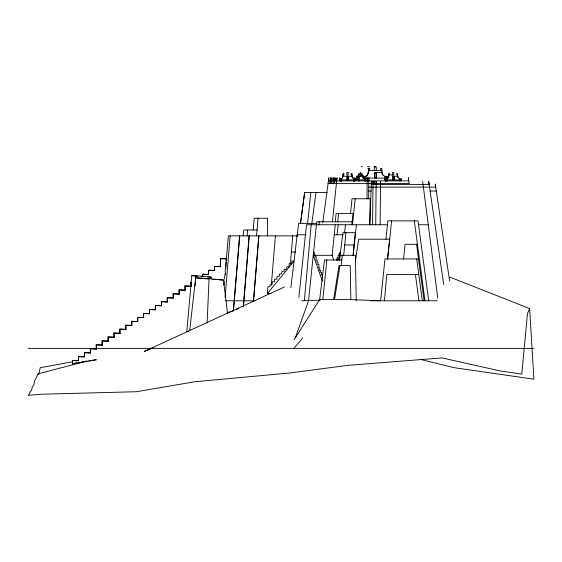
<?xml version="1.0" encoding="UTF-8"?>
<svg xmlns="http://www.w3.org/2000/svg" width="562" height="562" viewBox="0 0 562 562"><rect width="100%" height="100%" fill="white"/><g stroke="black" fill="none" stroke-linecap="round" stroke-linejoin="round"><path stroke-width="0.84" d="M347.19 178.885L347.021 176.236L347.218 179.924L347.211 179.418M374.636 172.548L374.98 178.077L374.636 172.548L382.16 172.548L382.982 174.684L384.829 176.587L387.534 178.077L387.534 176.363L386.6 176.363L386.6 178.077M78.441 360.495L72.47 360.537L78.589 360.797L78.448 356.568L84.504 356.87L78.448 356.568M78.589 360.797L78.596 356.87M84.356 356.568L84.37 352.648L90.419 352.95L84.37 352.648M84.504 356.87L84.518 352.95M90.278 352.648L90.285 348.721L96.341 349.023L90.285 348.721M90.419 352.95L90.433 349.023M96.193 348.721L96.207 344.801L102.256 345.103L96.207 344.801M96.341 349.023L96.348 345.103M102.115 344.801L102.122 340.881L108.178 341.183L102.122 340.881M102.256 345.103L102.27 341.183M108.03 340.881L108.045 336.954L114.093 337.256L108.045 336.954M108.178 341.183L108.185 337.256M113.945 336.954L113.96 333.034L120.015 333.336L113.96 333.034M114.093 337.256L114.107 333.336M119.868 333.034L119.882 329.107L125.93 329.409L119.882 329.107M120.015 333.336L120.022 329.409M125.783 329.107L125.797 325.187L131.845 325.489L125.797 325.187M125.93 329.409L125.944 325.489M131.705 325.187L131.712 321.267L137.767 321.569L131.712 321.267M131.845 325.489L131.859 321.569M137.62 321.267L137.634 317.34L143.682 317.642L137.634 317.34M137.767 321.569L137.774 317.642M143.542 317.34L143.549 313.42L149.604 313.722L143.549 313.42M143.682 317.642L143.696 313.722M149.457 313.42L149.471 309.493L155.379 309.795L149.471 309.493M149.604 313.722L149.611 309.795M161.287 305.573L155.386 305.573L161.435 305.876L161.301 301.654L167.35 301.956L161.301 301.654M161.435 305.876L161.449 301.956M167.209 301.654L167.216 297.727L173.272 298.029L167.216 297.727M167.35 301.956L167.364 298.029M173.124 297.727L173.138 293.807L179.187 294.109L173.138 293.807M173.272 298.029L173.286 294.109M179.046 293.807L179.053 289.887L185.109 290.189L179.053 289.887M179.187 294.109L179.201 290.189M184.961 289.887L184.975 285.96L191.024 286.262L184.975 285.96M185.109 290.189L185.116 286.262M190.883 285.96L190.89 282.04L191.024 286.262M375.444 173.11L375.444 172.548L375.451 173.096M367.007 198.786L367.211 177.754L367.274 180.873M368.728 180.873L368.848 177.754L368.644 198.786M369.922 224.744L370.168 198.786L352.037 198.786L350.498 213.595M375.732 224.744L376.161 181.245L376.217 184.392M380.425 184.392L380.551 181.245L380.13 224.744M372.922 184.392L373.049 181.245L372.564 224.744M373.885 184.392L373.962 181.245M155.238 309.493L155.386 305.573M155.379 309.795L155.526 305.876M358.949 174.958L359.23 173.447L358.275 175.66A3.744 3.527 90 0 1 356.912 176.229L356.477 177.718L355.121 179.011M369.698 224.744L371.468 181.245L371.349 184.392M374.271 184.392L374.482 181.245L374.362 184.392M207.118 323.157L209.071 278.682L195.667 277.797L189.668 330.807M214.277 270.294L208.614 270.294L214.424 270.596L214.515 266.374L220.332 266.676L214.515 266.374M214.424 270.596L214.663 266.676M220.185 266.374L220.662 258.548L226.331 258.548L225.889 268.446M220.332 266.676L220.662 258.548M226.331 258.548L226.226 260.29L228.348 235.864L297.811 235.864M225.517 274.558L225.622 272.809M195.056 286.107L195.295 282.63M195.414 280.888L195.773 275.668L211.101 277.073L211.284 278.808M267.421 293.568L267.821 286.901L269.971 286.458L270.041 284.892L272.127 284.463L272.254 281.724L274.439 281.843L274.649 279.103L276.897 279.223L277.108 276.483L279.391 276.188L279.511 274.031L281.653 273.757L281.927 271.636L284.077 271.334L284.253 269.177L286.55 269.542L286.796 266.802L288.917 266.894L289.297 263.48L291.474 263.704L291.91 261.056L294.052 261.056L267.421 293.568L270.919 293.568M382.16 172.541A6.379 0.527 -90 0 1 381.963 171.466L381.893 168.368L380.657 168.368L380.657 170.637M225.109 297.319L230.153 235.864M226.971 312.858L233.406 310.842L239.56 235.864M239.749 235.864L233.406 310.842M247.097 235.864L247.582 229.984M243.297 306.381L249.085 235.864M243.487 306.367L249.275 235.864M256.574 235.864L258.021 218.232M253.427 300.782L258.752 235.864M253.61 300.782L258.942 235.864M271.327 285.201L275.38 235.864M290.392 264.133L292.711 235.864M340.389 179.924L340.389 178.779L339.546 178.779L339.546 179.924L342.209 177.999L342.975 176.236L343.024 173.447L343.853 173.447L343.853 174.958L343.024 174.958L342.328 177.999L339.764 179.924L339.764 178.779M389.466 174.958L389.466 173.447L388.644 173.447L388.56 175.66A3.632 0.436 -90 0 1 388.391 176.229L387.822 177.662M397.566 174.958L396.744 174.958L396.744 173.447L397.566 173.447L397.482 175.66M195.773 275.668L191.768 275.668L186.795 331.538L188.516 331.538M202.496 276.553L202.706 274.207L208.411 274.509L202.706 274.207M202.643 276.855L202.847 274.509M208.263 274.207L208.614 270.294M208.411 274.509L208.755 270.596M223.957 285.264L224.336 280.958M224.491 279.237L224.955 274.059M225.109 272.338L225.488 268.025M225.643 266.304L226.022 261.99M243.17 235.864L243.69 229.984L257.059 229.984M253.167 229.984L254.214 218.232L267.442 218.232L267.498 235.864M304.358 300.782L311.193 224.744M384.457 300.782L386.775 274.558L418.795 274.558M322.469 277.249L322.672 275.141L321.478 275.141L321.759 272.422L320.635 272.422L320.783 270.561L319.588 270.561L319.869 267.849L318.717 267.849L319.033 264.59L317.741 264.59L318.043 262.054L316.898 262.054L317.13 260.101L315.977 260.101L316.258 256.89L315.036 256.89L315.247 254.944L314.074 254.944L314.397 252.212L313.568 252.212M339.286 180.873L339.855 177.74L339.553 180.873M318.977 224.744L319.265 221.793M337.755 221.793L338.563 213.595M351.861 224.744L352.964 213.595L336.104 213.595L335.254 221.793M387.415 259.159L389.733 238.99M307.667 223.051L310.765 192.485M322.841 299.602L326.838 259.974M339.476 259.974L339.947 255.317L355.395 255.317L356.224 300.782M341.253 265.58L342.286 255.317M343.691 255.317L345.96 232.696M353.048 255.317L355.317 232.696L342.862 232.696L340.115 255.317L337.488 260.691M298.886 297.312L306.487 224.744L387.759 224.744M316.413 224.744L308.531 300.782L295.345 337.783M316.455 224.744L316.757 221.793L352.156 221.793M336.575 180.873L336.989 177.754L332.423 221.793M333.793 260.101L332.114 255.317L335.282 224.744M352.507 224.744L355.198 198.786M353.21 255.317L356.378 224.744M385.961 239.208L387.864 220.873L418.023 220.873L428.687 300.782M387.661 258.942L391.609 220.873M403.551 258.942L405.076 244.301L417.454 244.301M330.049 180.873L330.512 177.754L329.817 183.612M330.428 183.612L331.201 177.838L330.842 180.873M331.664 180.873L332.114 177.838L331.432 183.612M332.852 183.612L333.631 177.838L333.273 180.873M334.137 180.873L334.594 177.838L333.905 183.612M334.502 183.612L335.282 177.838L334.917 180.873M337.045 234.754L338.233 224.744M344.499 233.09L345.49 224.744M290.877 287.582L297.2 234.754L305.749 234.754M339.497 260.522L340.488 252.19L339.905 252.155L339.743 253.518L339.083 253.483L338.851 255.429L338.24 255.394L338.008 257.347L337.355 257.305L337.137 259.061L336.54 258.913L336.378 260.213M293.996 339.905L319.652 299.602L324.499 259.974L341.815 259.974M322.764 222.622L328.854 177.754L328.44 180.873M353.828 180.093L354.411 177.74L353.997 180.873M296.968 236.426L298.724 223.374L316.982 223.374M300.438 223.676L304.639 192.485L327.168 192.485M300.466 223.676L304.66 192.485M311.833 223.374L315.992 192.485M355.76 258.977L358.647 239.208L389.382 239.208M333.589 299.602L339.012 265.58L350.231 265.58L350.857 299.602L380.629 300.782L384.97 258.942L418.507 258.942M334.531 299.602L339.954 265.58M368.517 171.277A6.259 0.52 90 0 0 368.728 172.534L367.274 175.674L364.036 178.077L364.036 176.363L364.977 176.363L364.977 178.077M388.644 174.979A3.934 0.471 90 0 0 388.897 176.208L387.956 178.323L385.883 179.924L385.883 178.779L386.508 178.779L386.508 179.924M369.705 170.637L369.705 168.368L368.468 168.368L368.307 172.155A5.775 0.478 -90 0 1 368.201 172.548L367.372 174.684L365.532 176.587L362.82 178.077L362.82 176.363L363.762 176.363L363.762 178.077M38.933 373.604L40.204 367.717L72.919 361.696M358.198 177.318L358.317 176.96M86.379 361.176L38.118 373.863L34.408 381.31L33.776 385.392L32.238 386.811L31.605 390.316L30.067 391.735L29.435 394.067L28.1 395.311L42.262 394.194L136.482 391.714L195.028 381.717L289.247 373.049L347.801 365.356L442.013 357.924L500.566 371.004L521.796 374.074L527.472 313.638L529.643 308.573L449.86 277.129M362.019 174.958L361.738 173.447L362.019 174.958L361.345 175.66A3.744 3.527 90 0 1 359.982 176.229L359.406 178.632L358.472 179.924L358.261 178.779L358.261 179.924M356.448 179.524L355.648 179.924L358.261 176.236A4.025 3.843 76.5 0 1 358.071 177.473M387.822 177.662L384.71 179.924L384.71 178.779L385.335 178.779L385.335 179.924M293.933 348.398L302.763 337.783M356.835 179.208L355.788 179.924L356.589 179.524M354.805 179.208L353.737 179.707M284.365 286.999L144.329 351.398L153.25 347.815M236.581 309.458L238.822 308.433M75.055 363.08L76.783 362.792M78.511 362.511L80.233 362.223M81.961 361.935L83.689 361.654M85.41 361.366L87.138 361.078M88.866 360.797L90.587 360.509M92.316 360.221L95.765 359.652M72.47 360.537L72.61 363.811L96.776 359.806M320.41 300.094L301.857 300.782M361.24 166.689L362.56 166.689M367.436 166.689L369.543 166.689M374.208 166.689L375.528 166.689M367.808 168.642L369.522 168.642M368.201 172.548L368.728 172.548M388.644 174.958L393.829 174.958L393.829 172.541L392.515 172.541L392.515 174.958M342.975 176.236L352.051 176.236L353.758 178.927L355.479 179.924L355.479 178.779L354.636 178.779L354.636 179.924M356.912 176.236L364.064 176.236L364.457 177.662M388.391 176.236L388.897 176.236M392.824 176.236L393.154 179.924L392.838 177.353A3.035 0.365 -90 0 1 392.824 176.236L397.819 176.236L399.645 178.927L401.493 179.924L401.493 178.779L400.875 178.779L400.875 179.924M385.384 176.363L386.326 176.363L386.326 178.077L385.799 177.803M362.82 178.077L387.534 178.077M399.701 178.779L400.32 178.779L400.32 179.924L399.919 179.707M339.546 179.924L365.307 179.924M384.71 179.924L401.493 179.924M328.334 180.873L408.792 180.873M422.631 181.28L437.777 298.19M327.969 183.612L409.157 183.612L408.272 177.676L408.693 180.873M371.25 184.392L429.206 184.392M368.756 187.125L435.782 187.125M368.721 191.031L371.222 191.031M430.162 191.031L436.358 191.031M418.542 224.744L428.209 224.744M334.242 234.754L343.494 234.754M344.724 244.976L354.088 244.976M291.383 252.057L295.668 252.057M314.102 255.317L332.114 255.317M220.81 258.85L226.479 258.85M207.898 277.073L211.101 277.073M319.652 299.602L350.857 299.602M225.678 300.782L255.345 300.782M370.386 300.782L437.257 300.782M28.1 348.398L533.9 348.398M212.591 279.335L216.777 279.616M218.449 279.728L223.479 280.059L227.498 313.118M191.768 275.668L197.726 276.216M201.133 276.525L203.69 276.764M209.071 278.682L223.479 280.059M195.667 277.797L202.453 278.443M204.99 278.689L208.383 279.012M420.172 359.35L454.124 367.674L533.9 379.202L529.643 308.573M355.261 179.924L353.266 178.632L352.128 176.96M399.638 179.524L399.287 179.285M384.696 177.121L385.082 177.388M38.118 373.863L38.75 374.447M382.434 174.775L382.708 175.189M398.008 177.999L397.622 177.311M381.893 173.637L382.104 174.164M322.349 280.965L313.245 255.317M352.023 176.601L352.002 173.447L351.173 173.447L351.173 174.958L352.002 174.958L352.051 176.236M449.628 280.986L435.234 184.013L435.691 187.125M443.706 284.534L428.666 181.28L429.115 184.392M414.32 220.873L424.991 300.782M416.554 244.301L424.092 300.782M416.709 258.942L422.294 300.782M415.43 274.558L418.929 300.782M368.517 171.27L368.468 170.637L381.893 170.637L381.928 171.066M347.183 178.786L347.218 179.924M347.604 179.524L347.625 179.924L347.562 176.236L347.562 176.988M347.604 179.468L347.562 176.96M393.365 176.601L393.358 176.236A2.965 0.358 -90 0 0 393.358 176.609L393.372 176.96M400.081 179.924L400.081 181.4M387.042 179.924L387.042 181.4M386.129 179.924L386.129 181.4M385.462 178.077L385.462 181.238M376.273 170.637L376.273 167.005L374.292 167.005L374.292 170.637M365.841 178.077L365.841 181.238M364.893 178.077L364.893 181.238M359.055 179.924L359.055 181.4M354.854 178.779L354.854 179.924M354.566 179.924L354.566 181.4M354.158 179.924L354.158 181.4M353.99 179.924L353.99 181.4M341.036 179.924L341.036 181.4M340.867 179.924L340.867 181.4M340.172 178.779L340.172 179.924M72.61 360.839L72.61 363.811M397.819 176.208A3.934 0.471 90 0 1 397.559 174.979M356.694 179.418A3.723 3.548 76.5 0 1 355.648 179.924M364.064 176.201A4.025 3.794 -90 0 1 361.998 174.979M359.343 175.386A4.025 3.794 90 0 1 358.928 174.979M358.633 176.236L357.839 178.33L355.971 179.924L358.633 176.236M348.11 172.541L346.782 172.541L346.782 174.958L348.11 174.958L348.11 172.541M360.692 172.541L360.235 172.541L360.235 174.958L360.692 174.958L360.692 172.541M393.688 179.924L393.59 179.524L393.688 179.924M394.222 179.924L393.892 176.236L394.222 179.924M376.589 178.077L376.252 172.548L376.589 178.077M348.159 179.924L348.103 176.236L348.159 179.924"/></g></svg>
